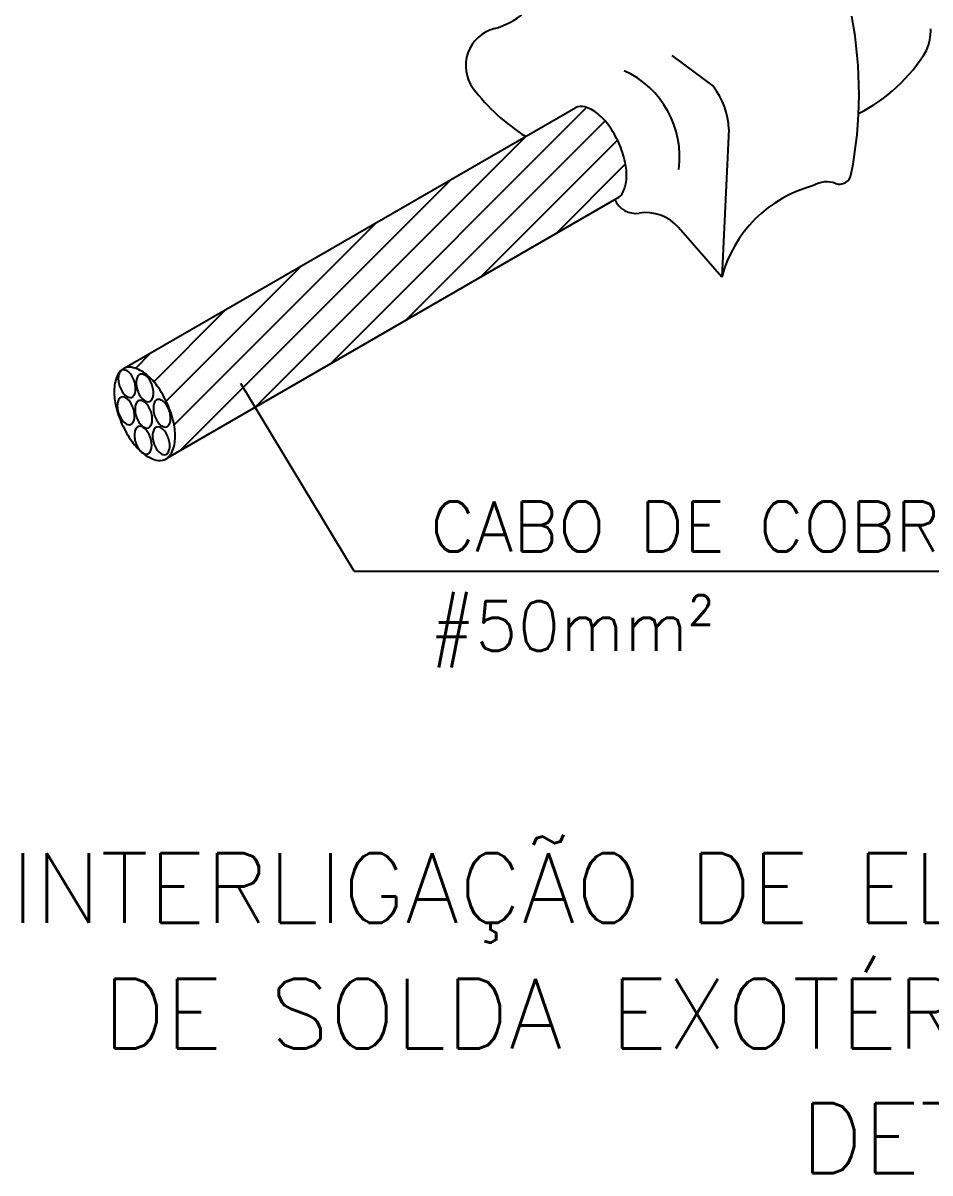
# Model space of a CAD drawing. Extents: x -1836 to 8857, y -4220 to 3051.
# Drawn here: x 8242.7 to 8470.5, y -1065 to -776.3 of the extents above; entities that cross this region are included whole.
import ezdxf

# ---------------------------------------------------------------- set-up
doc = ezdxf.new("R2010")
doc.units = 0
doc.header["$MEASUREMENT"] = 0
doc.layers.get('0').update_dxf_attribs({"linetype": 'CONTINUOUS'})
for name, color, linetype in [('15', 1, 'CONTINUOUS'), ('25', 2, 'CONTINUOUS'), ('50', 5, 'CONTINUOUS')]:
    doc.layers.add(name, color=color, linetype=linetype)
doc.styles.add('25CL', font='ROMANS.shx', dxfattribs={"height": 2.5})
doc.styles.add('35CL', font='ROMANS.shx', dxfattribs={"height": 3.5})

# ---------------------------------------------------------------- blocks, each defined once
blk = doc.blocks.new('*X67')
at = {"color": 0}
for p, q in [((11750.72, -2851.04), (11850.59, -2751.16)), ((11779.99, -2834.14), (11857.79, -2756.34)), ((11721.44, -2867.94), (11827, -2762.38)), ((11809.27, -2817.23), (11862.64, -2763.87)), ((11838.55, -2800.33), (11865.76, -2773.12)), ((11692.16, -2884.85), (11797.73, -2779.28)), ((11689.8, -2874.83), (11768.45, -2796.18)), ((11686.71, -2865.55), (11739.17, -2813.09)), ((11681.88, -2858), (11709.89, -2829.99)), ((11674.72, -2852.79), (11680.61, -2846.9))]:
    blk.add_line(p, q, dxfattribs=at)

msp = doc.modelspace()

# ---------------------------------------------------------------- linework, layer by layer
at = {"layer": '15'}
for q in [(8297.43, -866.78), (8557.45, -913.93)]:
    msp.add_line((8325.92, -913.93), q, dxfattribs=at)
at = {"layer": '25'}
for p, q in [((8405.64, -784.42), (8416.03, -792.18)), ((8419.96, -802.98), (8418.2, -840.13)), ((8418.2, -840.13), (8407.37, -827.67))]:
    msp.add_line(p, q, dxfattribs=at)
at = {"layer": '25', "color": 2}
for p, q in [((8268.16, -862.98), (8381.54, -797.52)), ((8278.97, -885.49), (8392.34, -820.03))]:
    msp.add_line(p, q, dxfattribs=at)
at = {"layer": '25'}
msp.add_lwpolyline([(8469.65, -783.17, 0.09884), (8470.74, -777.78, 0.080775)], format="xyb", dxfattribs=at)
at = {"layer": '25', "color": 2}
for points in [[(8392.34, -820.03, 0.122152), (8393.37, -818.82, 0.104151), (8394.29, -815.23, 0.064834), (8393.94, -811.24, 0.050987), (8392.35, -806.4, 0.050987), (8389.81, -801.99, 0.064834), (8387.07, -799.07, 0.104151), (8383.78, -797.36, 0.174989), (8381.54, -797.52, 0.174989)], [(8268.16, -862.98, 0.174989), (8266.55, -864.54, 0.104151), (8265.63, -868.13, 0.064834), (8265.98, -872.12, 0.050987), (8267.57, -876.96, 0.050987), (8270.11, -881.37, 0.064834), (8272.85, -884.29, 0.104151), (8276.13, -886, 0.174989), (8278.37, -885.83, 0.174989)], [(8278.97, -885.49, 0.122152), (8279.99, -884.28, 0.104151), (8280.91, -880.69, 0.064834), (8280.56, -876.69, 0.050987), (8278.97, -871.86, 0.050987), (8276.43, -867.45, 0.064834), (8273.69, -864.53, 0.104151), (8270.41, -862.82, 0.174989), (8268.16, -862.98, 0.174989)], [(8278.37, -885.83, 0.051732), (8278.97, -885.49, 0.104151)]]:
    msp.add_lwpolyline(points, format="xyb", dxfattribs=at)
for points in [[(8267.69, -863.4, 0.165971), (8267.12, -863.83, 0.105601), (8266.72, -864.84, 0.0685), (8266.67, -866.01, 0.054677), (8266.98, -867.44, 0.054677), (8267.59, -868.78, 0.0685), (8268.32, -869.69, 0.105601), (8269.25, -870.26, 0.165971), (8269.96, -870.27, 0.165971), (8270.52, -869.84, 0.105601), (8270.93, -868.83, 0.0685), (8270.97, -867.66, 0.054677), (8270.66, -866.22, 0.054677), (8270.05, -864.89, 0.0685), (8269.32, -863.97, 0.105601), (8268.39, -863.41, 0.165971)], [(8272.18, -864.46, 0.165971), (8271.62, -864.89, 0.105601), (8271.21, -865.9, 0.0685), (8271.17, -867.07, 0.054677), (8271.48, -868.5, 0.054677), (8272.09, -869.84, 0.0685), (8272.82, -870.75, 0.105601), (8273.75, -871.32, 0.165971), (8274.46, -871.33, 0.165971), (8275.02, -870.9, 0.105601), (8275.43, -869.89, 0.0685), (8275.47, -868.72, 0.054677), (8275.16, -867.29, 0.054677), (8274.55, -865.95, 0.0685), (8273.82, -865.04, 0.105601), (8272.89, -864.47, 0.165971)], [(8267.43, -870.22, 0.165971), (8266.87, -870.64, 0.105601), (8266.46, -871.66, 0.0685), (8266.42, -872.83, 0.054677), (8266.73, -874.26, 0.054677), (8267.34, -875.6, 0.0685), (8268.07, -876.51, 0.105601), (8269, -877.08, 0.165971), (8269.71, -877.09, 0.165971), (8270.27, -876.66, 0.105601), (8270.68, -875.65, 0.0685), (8270.72, -874.48, 0.054677), (8270.41, -873.04, 0.054677), (8269.8, -871.71, 0.0685), (8269.07, -870.79, 0.105601), (8268.14, -870.23, 0.165971)], [(8271.88, -871.08, 0.165971), (8271.32, -871.5, 0.105601), (8270.91, -872.51, 0.0685), (8270.87, -873.69, 0.054677), (8271.18, -875.12, 0.054677), (8271.79, -876.46, 0.0685), (8272.52, -877.37, 0.105601), (8273.45, -877.94, 0.165971), (8274.15, -877.95, 0.165971), (8274.72, -877.52, 0.105601), (8275.12, -876.51, 0.0685), (8275.16, -875.34, 0.054677), (8274.86, -873.9, 0.054677), (8274.25, -872.57, 0.0685), (8273.51, -871.65, 0.105601), (8272.58, -871.08, 0.165971)], [(8276.48, -870.82, 0.165971), (8275.92, -871.25, 0.105601), (8275.51, -872.26, 0.0685), (8275.47, -873.43, 0.054677), (8275.77, -874.87, 0.054677), (8276.38, -876.2, 0.0685), (8277.12, -877.12, 0.105601), (8278.05, -877.69, 0.165971), (8278.75, -877.69, 0.165971), (8279.31, -877.27, 0.105601), (8279.72, -876.26, 0.0685), (8279.76, -875.08, 0.054677), (8279.46, -873.65, 0.054677), (8278.85, -872.32, 0.0685), (8278.11, -871.4, 0.105601), (8277.18, -870.83, 0.165971)], [(8271.73, -877.59, 0.165971), (8271.17, -878.02, 0.105601), (8270.76, -879.03, 0.0685), (8270.72, -880.2, 0.054677), (8271.02, -881.64, 0.054677), (8271.63, -882.97, 0.0685), (8272.37, -883.89, 0.105601), (8273.3, -884.46, 0.165971), (8274, -884.46, 0.165971), (8274.56, -884.04, 0.105601), (8274.97, -883.03, 0.0685), (8275.01, -881.85, 0.054677), (8274.71, -880.42, 0.054677), (8274.1, -879.08, 0.0685), (8273.36, -878.17, 0.105601), (8272.43, -877.6, 0.165971)], [(8276.28, -877.74, 0.165971), (8275.71, -878.17, 0.105601), (8275.31, -879.18, 0.0685), (8275.27, -880.35, 0.054677), (8275.57, -881.79, 0.054677), (8276.18, -883.12, 0.0685), (8276.92, -884.04, 0.105601), (8277.85, -884.61, 0.165971), (8278.55, -884.61, 0.165971), (8279.11, -884.19, 0.105601), (8279.52, -883.18, 0.0685), (8279.56, -882, 0.054677), (8279.25, -880.57, 0.054677), (8278.64, -879.24, 0.0685), (8277.91, -878.32, 0.105601), (8276.98, -877.75, 0.165971)]]:
    msp.add_lwpolyline(points, format="xyb", close=True, dxfattribs=at)
at = {"layer": '25'}
for centre, radius, start, end in [((8356.27, -759.39), 18.92, 284.7632, 335.3592), ((8347.25, -793.97), 105.43, 348.9399, 10.5869), ((8363.55, -787.01), 9.64, 104.7632, 216.2816), ((8433.31, -761.21), 42.46, 296.9557, 328.8445), ((8383.82, -809.91), 23.79, 352.4565, 65.4128), ((8394.94, -763.17), 49.05, 217.0394, 238.0385), ((8401.92, -803.43), 18.04, 1.4161, 38.5671), ((8444.54, -822.42), 6.24, 69.2935, 121.5817), ((8447.8, -813.82), 2.95, 249.2935, 352.6701), ((8449.47, -848.39), 32.34, 104.6711, 165.2056), ((8396.6, -818.33), 5.75, 203.4518, 278.591), ((8399.1, -834.85), 10.96, 40.9782, 98.591)]:
    msp.add_arc(centre, radius, start, end, dxfattribs=at)

# ---------------------------------------------------------------- block references
at = {"xscale": 0.6442874999993364, "yscale": 0.6442874999993364, "zscale": 0.6442874999999999}
msp.add_blockref('*X67', (749.07, 975.03), dxfattribs=at)

# ---------------------------------------------------------------- texts
at = {"layer": '25', "style": '25CL'}
for s, p in [('CABO DE COBRE  NÚ', (8344.98, -908.93)), ('#50mm²', (8344.98, -933.93))]:
    msp.add_text(s, height=12.5, dxfattribs=at).set_placement(p)
at = {"layer": '50', "style": '35CL'}
for s, p in [('INTERLIGAÇÃO DE ELEMENTO METÁLICO Á PARTIR', (8239.71, -1002.19)), ('DE SOLDA EXOTÉRMICA EM CABO PASSANTE', (8262.71, -1033.75)), ('DETALHE 08', (8437.96, -1064.97))]:
    msp.add_text(s, height=17.5, dxfattribs=at).set_placement(p)

doc.saveas('drawing.dxf')
